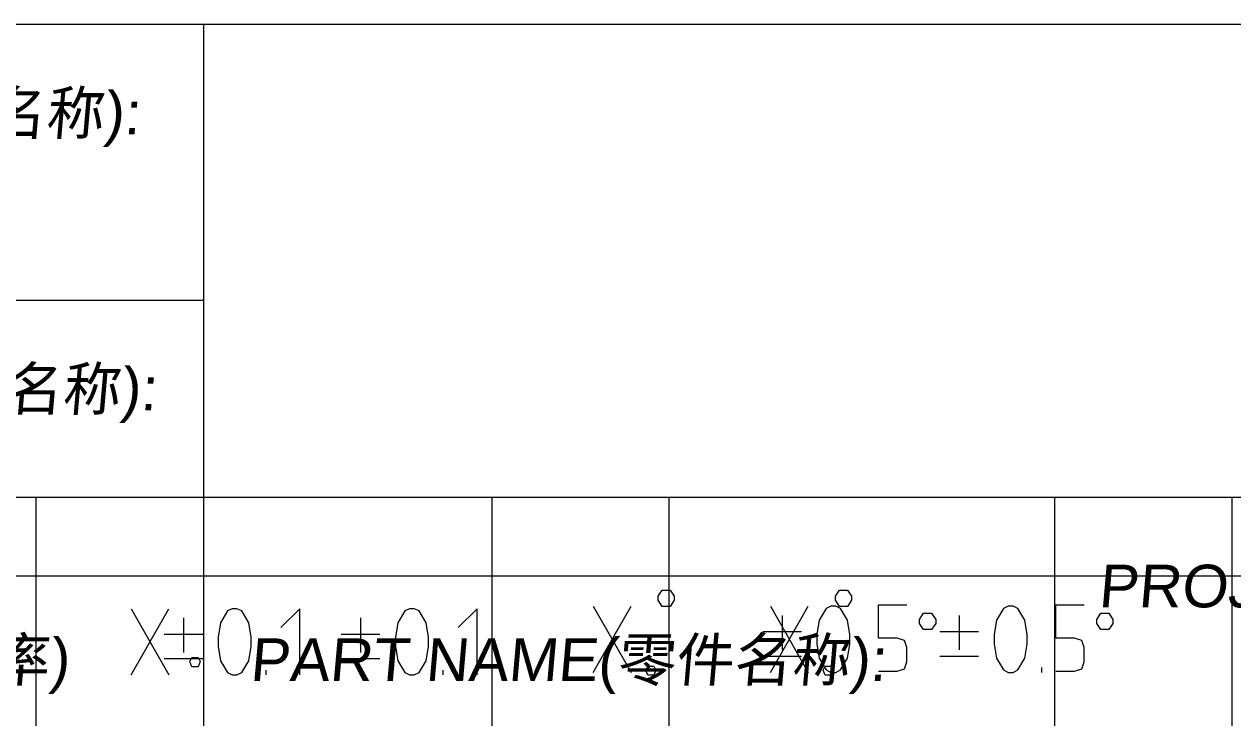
# Model space of a CAD drawing. Extents: x -144 to 4730, y -3845 to 502.
# Drawn here: x 116.6 to 135.29, y -250.91 to -240.2 of the extents above; entities that cross this region are included whole.
import ezdxf

# ---------------------------------------------------------------- set-up
doc = ezdxf.new("R2010")
doc.units = 0
doc.header["$LTSCALE"] = 15
doc.header["$MEASUREMENT"] = 0
doc.layers.add('轮廊线', color=7, linetype='CONTINUOUS', lineweight=13)
doc.styles.add('标准', font='arial.ttf', dxfattribs={"oblique": 5})

msp = doc.modelspace()

# ---------------------------------------------------------------- linework, layer by layer
at = {"layer": '轮廊线', "color": 7, "linetype": 'Continuous', "lineweight": 9}
for p, q in [((87.546, -240.195), (161.634, -240.195)), ((87.546, -240.195), (161.634, -240.195)), ((119.377, -240.195), (119.377, -261.508)), ((119.377, -240.195), (119.377, -261.508)), ((87.546, -244.458), (119.377, -244.458)), ((87.546, -244.458), (119.377, -244.458)), ((114.044, -247.505), (188.132, -247.505)), ((114.044, -247.505), (188.132, -247.505)), ((116.785, -247.505), (116.785, -273.08)), ((116.785, -247.505), (190.873, -247.505)), ((116.785, -247.505), (116.785, -273.08)), ((116.785, -247.505), (190.873, -247.505)), ((123.833, -247.505), (123.833, -264.555)), ((123.833, -247.505), (123.833, -264.555)), ((126.574, -247.505), (126.574, -264.555)), ((126.574, -247.505), (126.574, -264.555)), ((132.538, -247.505), (132.538, -273.08)), ((132.538, -247.505), (132.538, -273.08)), ((135.279, -247.505), (135.279, -273.08)), ((135.279, -247.505), (135.279, -273.08)), ((87.546, -248.72), (161.634, -248.72)), ((87.546, -248.72), (161.634, -248.72))]:
    msp.add_line(p, q, dxfattribs=at)
at = {"layer": '轮廊线', "color": 3, "lineweight": 9}
for p, q in [((126.405, -249.034), (126.468, -248.94)), ((126.405, -249.034), (126.468, -248.94)), ((126.468, -248.94), (126.594, -248.94)), ((126.468, -248.94), (126.594, -248.94)), ((126.594, -248.94), (126.657, -249.034)), ((126.594, -248.94), (126.657, -249.034)), ((129.147, -249.034), (129.209, -248.94)), ((129.147, -249.034), (129.209, -248.94)), ((129.209, -248.94), (129.335, -248.94)), ((129.209, -248.94), (129.335, -248.94)), ((129.335, -248.94), (129.398, -249.034)), ((129.335, -248.94), (129.398, -249.034)), ((126.405, -249.097), (126.405, -249.034)), ((126.405, -249.097), (126.405, -249.034)), ((126.468, -249.192), (126.405, -249.097)), ((126.468, -249.192), (126.405, -249.097)), ((126.657, -249.097), (126.594, -249.192)), ((126.657, -249.097), (126.594, -249.192)), ((126.657, -249.034), (126.657, -249.097)), ((126.657, -249.034), (126.657, -249.097)), ((129.147, -249.097), (129.147, -249.034)), ((129.147, -249.097), (129.147, -249.034)), ((129.209, -249.192), (129.147, -249.097)), ((129.209, -249.192), (129.147, -249.097)), ((129.398, -249.097), (129.335, -249.192)), ((129.398, -249.097), (129.335, -249.192)), ((129.398, -249.034), (129.398, -249.097)), ((129.398, -249.034), (129.398, -249.097)), ((118.258, -249.226), (118.842, -250.249)), ((118.258, -250.249), (118.842, -249.226)), ((118.258, -249.226), (118.842, -250.249)), ((118.258, -250.249), (118.842, -249.226)), ((119.748, -249.262), (119.639, -249.445)), ((119.748, -249.262), (119.639, -249.445)), ((119.821, -249.226), (119.748, -249.262)), ((119.821, -249.226), (119.748, -249.262)), ((119.894, -249.226), (119.821, -249.226)), ((119.894, -249.226), (119.821, -249.226)), ((119.968, -249.262), (119.894, -249.226)), ((119.968, -249.262), (119.894, -249.226)), ((120.077, -249.445), (119.968, -249.262)), ((120.077, -249.445), (119.968, -249.262)), ((120.865, -249.226), (120.573, -249.518)), ((120.865, -249.226), (120.573, -249.518)), ((120.865, -250.249), (120.865, -249.226)), ((120.865, -250.249), (120.865, -249.226)), ((122.489, -249.262), (122.38, -249.445)), ((122.489, -249.262), (122.38, -249.445)), ((122.563, -249.226), (122.489, -249.262)), ((122.563, -249.226), (122.489, -249.262)), ((122.636, -249.226), (122.563, -249.226)), ((122.636, -249.226), (122.563, -249.226)), ((122.709, -249.262), (122.636, -249.226)), ((122.709, -249.262), (122.636, -249.226)), ((122.818, -249.445), (122.709, -249.262)), ((122.818, -249.445), (122.709, -249.262)), ((123.606, -249.226), (123.314, -249.518)), ((123.606, -249.226), (123.314, -249.518)), ((123.606, -250.249), (123.606, -249.226)), ((123.606, -250.249), (123.606, -249.226)), ((125.403, -249.187), (125.988, -250.21)), ((125.403, -250.21), (125.988, -249.187)), ((125.403, -249.187), (125.988, -250.21)), ((125.403, -250.21), (125.988, -249.187)), ((126.594, -249.192), (126.468, -249.192)), ((126.594, -249.192), (126.468, -249.192)), ((128.144, -249.187), (128.729, -250.21)), ((128.144, -250.21), (128.729, -249.187)), ((128.144, -249.187), (128.729, -250.21)), ((128.144, -250.21), (128.729, -249.187)), ((129.006, -249.223), (128.897, -249.406)), ((129.006, -249.223), (128.897, -249.406)), ((129.079, -249.187), (129.006, -249.223)), ((129.079, -249.187), (129.006, -249.223)), ((129.152, -249.187), (129.079, -249.187)), ((129.152, -249.187), (129.079, -249.187)), ((129.225, -249.223), (129.152, -249.187)), ((129.225, -249.223), (129.152, -249.187)), ((129.335, -249.192), (129.209, -249.192)), ((129.335, -249.192), (129.209, -249.192)), ((129.335, -249.406), (129.225, -249.223)), ((129.335, -249.406), (129.225, -249.223)), ((129.813, -249.168), (130.251, -249.168)), ((129.813, -249.68), (129.813, -249.168)), ((129.813, -249.168), (130.251, -249.168)), ((129.813, -249.68), (129.813, -249.168)), ((130.447, -249.392), (130.51, -249.297)), ((130.447, -249.392), (130.51, -249.297)), ((130.51, -249.297), (130.636, -249.297)), ((130.51, -249.297), (130.636, -249.297)), ((130.636, -249.297), (130.699, -249.392)), ((130.636, -249.297), (130.699, -249.392)), ((131.747, -249.223), (131.638, -249.406)), ((131.747, -249.223), (131.638, -249.406)), ((131.82, -249.187), (131.747, -249.223)), ((131.82, -249.187), (131.747, -249.223)), ((131.894, -249.187), (131.82, -249.187)), ((131.894, -249.187), (131.82, -249.187)), ((131.967, -249.223), (131.894, -249.187)), ((131.967, -249.223), (131.894, -249.187)), ((132.076, -249.406), (131.967, -249.223)), ((132.076, -249.406), (131.967, -249.223)), ((132.554, -249.168), (132.992, -249.168)), ((132.554, -249.68), (132.554, -249.168)), ((132.554, -249.168), (132.992, -249.168)), ((132.554, -249.68), (132.554, -249.168)), ((133.188, -249.392), (133.251, -249.297)), ((133.188, -249.392), (133.251, -249.297)), ((133.251, -249.297), (133.377, -249.297)), ((133.251, -249.297), (133.377, -249.297)), ((133.377, -249.297), (133.44, -249.392)), ((133.377, -249.297), (133.44, -249.392)), ((119.065, -249.367), (119.065, -249.903)), ((119.065, -249.367), (119.065, -249.903)), ((119.639, -249.445), (119.602, -249.664)), ((119.639, -249.445), (119.602, -249.664)), ((120.114, -249.664), (120.077, -249.445)), ((120.114, -249.664), (120.077, -249.445)), ((121.806, -249.367), (121.806, -249.903)), ((121.806, -249.367), (121.806, -249.903)), ((122.38, -249.445), (122.343, -249.664)), ((122.38, -249.445), (122.343, -249.664)), ((122.855, -249.664), (122.818, -249.445)), ((122.855, -249.664), (122.818, -249.445)), ((128.323, -249.329), (128.323, -249.864)), ((128.323, -249.329), (128.323, -249.864)), ((128.897, -249.406), (128.86, -249.625)), ((128.897, -249.406), (128.86, -249.625)), ((129.372, -249.625), (129.335, -249.406)), ((129.372, -249.625), (129.335, -249.406)), ((130.447, -249.455), (130.447, -249.392)), ((130.447, -249.455), (130.447, -249.392)), ((130.51, -249.549), (130.447, -249.455)), ((130.51, -249.549), (130.447, -249.455)), ((130.699, -249.455), (130.636, -249.549)), ((130.699, -249.455), (130.636, -249.549)), ((130.699, -249.392), (130.699, -249.455)), ((130.699, -249.392), (130.699, -249.455)), ((131.064, -249.329), (131.064, -249.864)), ((131.064, -249.329), (131.064, -249.864)), ((131.638, -249.406), (131.601, -249.625)), ((131.638, -249.406), (131.601, -249.625)), ((132.113, -249.625), (132.076, -249.406)), ((132.113, -249.625), (132.076, -249.406)), ((133.188, -249.455), (133.188, -249.392)), ((133.188, -249.455), (133.188, -249.392)), ((133.251, -249.549), (133.188, -249.455)), ((133.251, -249.549), (133.188, -249.455)), ((133.44, -249.455), (133.377, -249.549)), ((133.44, -249.455), (133.377, -249.549)), ((133.44, -249.392), (133.44, -249.455)), ((133.44, -249.392), (133.44, -249.455)), ((118.766, -249.619), (119.364, -249.619)), ((118.766, -249.619), (119.364, -249.619)), ((119.602, -249.664), (119.602, -249.81)), ((119.602, -249.664), (119.602, -249.81)), ((120.114, -249.81), (120.114, -249.664)), ((120.114, -249.81), (120.114, -249.664)), ((121.507, -249.619), (122.105, -249.619)), ((121.507, -249.619), (122.105, -249.619)), ((122.343, -249.664), (122.343, -249.81)), ((122.343, -249.664), (122.343, -249.81)), ((122.855, -249.81), (122.855, -249.664)), ((122.855, -249.81), (122.855, -249.664)), ((128.023, -249.58), (128.622, -249.58)), ((128.023, -249.58), (128.622, -249.58)), ((128.86, -249.625), (128.86, -249.772)), ((128.86, -249.625), (128.86, -249.772)), ((129.372, -249.772), (129.372, -249.625)), ((129.372, -249.772), (129.372, -249.625)), ((130.105, -249.68), (129.813, -249.68)), ((130.105, -249.68), (129.813, -249.68)), ((130.215, -249.716), (130.105, -249.68)), ((130.215, -249.716), (130.105, -249.68)), ((130.636, -249.549), (130.51, -249.549)), ((130.636, -249.549), (130.51, -249.549)), ((130.765, -249.58), (131.363, -249.58)), ((130.765, -249.58), (131.363, -249.58)), ((131.601, -249.625), (131.601, -249.772)), ((131.601, -249.625), (131.601, -249.772)), ((132.113, -249.772), (132.113, -249.625)), ((132.113, -249.772), (132.113, -249.625)), ((132.846, -249.68), (132.554, -249.68)), ((132.846, -249.68), (132.554, -249.68)), ((132.956, -249.716), (132.846, -249.68)), ((132.956, -249.716), (132.846, -249.68)), ((133.377, -249.549), (133.251, -249.549)), ((133.377, -249.549), (133.251, -249.549)), ((119.602, -249.81), (119.639, -250.03)), ((119.602, -249.81), (119.639, -250.03)), ((120.077, -250.03), (120.114, -249.81)), ((120.077, -250.03), (120.114, -249.81)), ((122.343, -249.81), (122.38, -250.03)), ((122.343, -249.81), (122.38, -250.03)), ((122.818, -250.03), (122.855, -249.81)), ((122.818, -250.03), (122.855, -249.81)), ((128.86, -249.772), (128.897, -249.991)), ((128.86, -249.772), (128.897, -249.991)), ((129.335, -249.991), (129.372, -249.772)), ((129.335, -249.991), (129.372, -249.772)), ((130.251, -249.826), (130.215, -249.716)), ((130.251, -249.826), (130.215, -249.716)), ((130.251, -250.045), (130.251, -249.826)), ((130.251, -250.045), (130.251, -249.826)), ((131.601, -249.772), (131.638, -249.991)), ((131.601, -249.772), (131.638, -249.991)), ((132.076, -249.991), (132.113, -249.772)), ((132.076, -249.991), (132.113, -249.772)), ((132.992, -249.826), (132.956, -249.716)), ((132.992, -249.826), (132.956, -249.716)), ((132.992, -250.045), (132.992, -249.826)), ((132.992, -250.045), (132.992, -249.826)), ((118.766, -249.997), (119.364, -249.997)), ((118.766, -249.997), (119.364, -249.997)), ((119.166, -250.044), (119.198, -249.981)), ((119.166, -250.044), (119.198, -249.981)), ((119.198, -250.123), (119.166, -250.044)), ((119.198, -250.123), (119.166, -250.044)), ((119.198, -249.981), (119.292, -249.981)), ((119.198, -249.981), (119.292, -249.981)), ((119.292, -249.981), (119.324, -250.044)), ((119.292, -249.981), (119.324, -250.044)), ((119.324, -250.044), (119.292, -250.123)), ((119.324, -250.044), (119.292, -250.123)), ((119.639, -250.03), (119.748, -250.212)), ((119.639, -250.03), (119.748, -250.212)), ((119.968, -250.212), (120.077, -250.03)), ((119.968, -250.212), (120.077, -250.03)), ((121.507, -249.997), (122.105, -249.997)), ((121.507, -249.997), (122.105, -249.997)), ((122.38, -250.03), (122.489, -250.212)), ((122.38, -250.03), (122.489, -250.212)), ((122.709, -250.212), (122.818, -250.03)), ((122.709, -250.212), (122.818, -250.03)), ((128.023, -249.958), (128.622, -249.958)), ((128.023, -249.958), (128.622, -249.958)), ((128.897, -249.991), (129.006, -250.173)), ((128.897, -249.991), (129.006, -250.173)), ((129.225, -250.173), (129.335, -249.991)), ((129.225, -250.173), (129.335, -249.991)), ((130.215, -250.155), (130.251, -250.045)), ((130.215, -250.155), (130.251, -250.045)), ((130.765, -249.958), (131.363, -249.958)), ((130.765, -249.958), (131.363, -249.958)), ((131.638, -249.991), (131.747, -250.173)), ((131.638, -249.991), (131.747, -250.173)), ((131.967, -250.173), (132.076, -249.991)), ((131.967, -250.173), (132.076, -249.991)), ((132.956, -250.155), (132.992, -250.045)), ((132.956, -250.155), (132.992, -250.045)), ((119.292, -250.123), (119.198, -250.123)), ((119.292, -250.123), (119.198, -250.123)), ((119.748, -250.212), (119.821, -250.249)), ((119.748, -250.212), (119.821, -250.249)), ((119.821, -250.249), (119.894, -250.249)), ((119.821, -250.249), (119.894, -250.249)), ((119.894, -250.249), (119.968, -250.212)), ((119.894, -250.249), (119.968, -250.212)), ((120.343, -250.249), (120.343, -250.176)), ((120.343, -250.249), (120.343, -250.176)), ((122.489, -250.212), (122.563, -250.249)), ((122.489, -250.212), (122.563, -250.249)), ((122.563, -250.249), (122.636, -250.249)), ((122.563, -250.249), (122.636, -250.249)), ((122.636, -250.249), (122.709, -250.212)), ((122.636, -250.249), (122.709, -250.212)), ((123.084, -250.249), (123.084, -250.176)), ((123.084, -250.249), (123.084, -250.176)), ((126.215, -250.176), (126.246, -250.113)), ((126.215, -250.176), (126.246, -250.113)), ((126.246, -250.255), (126.215, -250.176)), ((126.246, -250.255), (126.215, -250.176)), ((126.246, -250.113), (126.341, -250.113)), ((126.246, -250.113), (126.341, -250.113)), ((126.341, -250.255), (126.246, -250.255)), ((126.341, -250.255), (126.246, -250.255)), ((126.341, -250.113), (126.372, -250.176)), ((126.341, -250.113), (126.372, -250.176)), ((126.372, -250.176), (126.341, -250.255)), ((126.372, -250.176), (126.341, -250.255)), ((128.956, -250.176), (128.987, -250.113)), ((128.956, -250.176), (128.987, -250.113)), ((128.987, -250.255), (128.956, -250.176)), ((128.987, -250.255), (128.956, -250.176)), ((128.987, -250.113), (129.082, -250.113)), ((128.987, -250.113), (129.082, -250.113)), ((129.082, -250.255), (128.987, -250.255)), ((129.082, -250.255), (128.987, -250.255)), ((129.006, -250.173), (129.079, -250.21)), ((129.006, -250.173), (129.079, -250.21)), ((129.079, -250.21), (129.152, -250.21)), ((129.079, -250.21), (129.152, -250.21)), ((129.082, -250.113), (129.113, -250.176)), ((129.082, -250.113), (129.113, -250.176)), ((129.113, -250.176), (129.082, -250.255)), ((129.113, -250.176), (129.082, -250.255)), ((129.152, -250.21), (129.225, -250.173)), ((129.152, -250.21), (129.225, -250.173)), ((129.601, -250.21), (129.601, -250.137)), ((129.601, -250.21), (129.601, -250.137)), ((129.813, -250.191), (130.105, -250.191)), ((129.813, -250.191), (130.105, -250.191)), ((130.105, -250.191), (130.215, -250.155)), ((130.105, -250.191), (130.215, -250.155)), ((131.747, -250.173), (131.82, -250.21)), ((131.747, -250.173), (131.82, -250.21)), ((131.82, -250.21), (131.894, -250.21)), ((131.82, -250.21), (131.894, -250.21)), ((131.894, -250.21), (131.967, -250.173)), ((131.894, -250.21), (131.967, -250.173)), ((132.342, -250.21), (132.342, -250.137)), ((132.342, -250.21), (132.342, -250.137)), ((132.554, -250.191), (132.846, -250.191)), ((132.554, -250.191), (132.846, -250.191)), ((132.846, -250.191), (132.956, -250.155)), ((132.846, -250.191), (132.956, -250.155))]:
    msp.add_line(p, q, dxfattribs=at)

# ---------------------------------------------------------------- texts
at = {"layer": '轮廊线', "color": 3, "style": '标准', "oblique": 5}
for s, p in [('PROJECT NAME(项目名称):', (106.711, -241.896)), ('PRODUCT NAME(产品名称):', (106.711, -246.159)), ('PROJECT NAME(项目名称):', (133.209, -249.206)), ('SHRINKAGE(产品缩水率)', (106.758, -250.345)), ('PART NAME(零件名称):', (120.088, -250.344))]:
    msp.add_text(s, height=0.65937, dxfattribs=at).set_placement(p)

doc.saveas('drawing.dxf')
